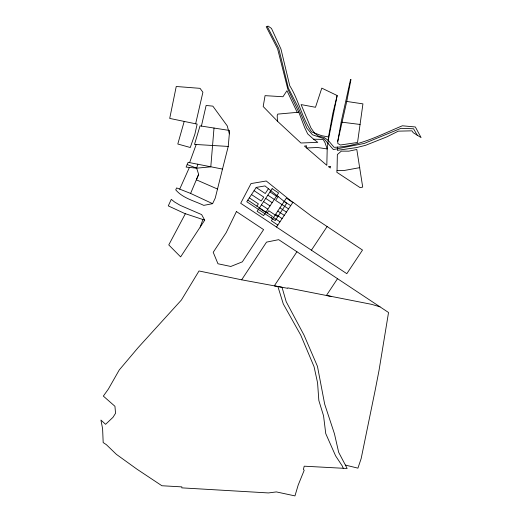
<?xml version="1.0" encoding="UTF-8"?>
<svg xmlns="http://www.w3.org/2000/svg" width="522" height="522" viewBox="0 0 522 522"><rect width="100%" height="100%" fill="white"/><g stroke="black" fill="none" stroke-linecap="round" stroke-linejoin="round"><path stroke-width="0.78" d="M337.042 170.433L337.349 154.571L341.323 151.132L348.853 151.158L356.8 149.475L362.705 187.072L360.167 187.672L336.807 172.267L337.042 170.433L344.67 170.407L359.802 167.634M229.341 133.86L229.549 130.474L200.037 125.861L194.517 144.398L228.231 146.434L229.341 133.86L227.266 125.919L212.852 106.142L206.131 105.457L201.407 126.083M337.538 147.002L337.31 150.349L356.487 147.589L365.563 145.325L386.906 136.842L398.351 131.153L411.956 130.833L413.215 132.692L421.071 137.573L415.349 126.97L402.338 125.789C380.31 134.917 358.451 146.799 334.08 147.308L328.24 140.398L324.227 137.527L318.55 136.157L314.505 133.084L310.864 127.773L301.096 104.589L315.49 107.278L321.8 88.127L337.16 95.526L328.24 140.398L327.203 148.959L326.818 165.324L304.45 146.095L306.577 145.782L306.623 147.961L317.748 147.511L327.203 148.959L325.023 142.734L323.138 139.4L313.598 139.211L307.686 133.886L304.633 127.531L298.825 112.21L287.766 88.962L277.593 48.8L266.246 26.752L268.119 26.1L271.473 28.423L280.94 48.996L289.756 85.739C298.878 100.296 301.84 117.757 311.536 131.851L321.676 135.707L328.488 136.94L328.24 140.398M214.013 128.007L210.79 166.831L196.65 168.169L186.093 167.086L188.135 162.342L222.502 169.076L228.231 146.434M346.745 101.444L362.934 103.871L357.544 142.48L340.331 145.012L337.786 143.426L337.767 141.279L341.218 121.698L350.53 79.592L350.993 79.396L346.745 101.444L337.767 141.279M328.488 136.94L332.808 113.437L337.16 95.526M195.646 123.792L202.901 92.257L200.037 88.342L176.24 86.495L169.715 118.416L197.146 124.105L194.889 134.174L190.282 147.498L177.8 144.02L184.207 121.424M212.591 203.671L190.602 193.421L176.645 187.92L175.731 189.858C182.889 198.308 194.197 200.781 203.756 205.374L212.591 203.671L215.227 198.132L222.502 169.076M217.589 189.075L196.357 179.816L198.654 174.368L196.65 168.169L197.825 164.176M200.194 227.044L202.914 219.521L204.696 220.18L180.632 256.889L168.763 244.922L185.369 213.707M189.597 162.623L196.207 144.49M190.602 193.421L198.654 174.368M179.705 189.127L189.408 167.425M345.401 465.089L347.143 468.488L304.209 466.192L303.412 469.422L304.209 470.27L298.186 485.068L294.956 495.9L276.36 491.913L268.458 492.938L181.78 487.861L181.858 486.882L161.898 485.747L136.953 469.174L116.386 454.349L106.331 444.646L103.18 442.565L102.606 428.751L100.929 420.073L105.588 424.314L112.974 417.346L115.551 413.274L114.944 406.292L103.336 396.094L108.335 389.125L119.231 370L138.043 347.724L181.395 300.026L199.012 270.97L241.653 279.818L266.52 242.13L278.689 239.663L388.538 312.508L378.992 370.62L375.207 390.071L361.159 458.57L357.929 468.149L345.401 465.089L338.667 452.313L334.458 433.815L324.677 404.132L317.461 366.366L304.032 335.137L286.2 301.716L282.01 287.27L274.311 285.854L296.927 251.754M256.876 206.138L258.377 203.867L249.32 197.864M268.425 188.716L265.241 193.518L256.178 187.515M267.225 213.002L268.726 210.731L277.763 216.721M278.135 196.546L275.59 200.383L288.542 208.878M271.31 217.987L272.353 216.408L247.82 200.122M276.516 227.024L292.999 202.203L311.967 216.486L362.509 250.058L346.817 273.685L240.688 203.28L251.01 183.581L266.253 180.99L292.849 202.425M337.532 278.683L326.433 295.445L371.586 304.339L380.003 306.838M311.406 250.188L327.118 226.548M298.825 112.21L277.769 114.109L277.189 115.727L277.502 121.248L300.926 143.002L317.781 142.362L313.598 139.211M342.021 122.194L360.095 124.458M241.653 279.818L287.72 288.32L287.811 287.87L331 296.392M202.914 219.521L184.657 213.472L168.28 205.89L171.275 199.358L174.616 202.034L180.305 205.387L201.642 214.601L204.696 220.18M187.183 164.554L196.65 168.169M292.829 202.412L286.363 198.125L271.355 220.76L277.821 225.054M269.985 191.92L276.458 196.213M284.222 201.355L290.689 205.642M267.845 195.156L274.311 199.443M254.077 190.687L263.78 197.12L261.209 201.003L251.506 194.569M265.698 198.393L272.171 202.68M279.929 207.828L286.402 212.115M263.558 201.629L270.024 205.916M277.789 211.058L284.255 215.351M261.411 204.859L267.877 209.146M275.642 214.294L282.108 218.581M259.264 208.095L265.737 212.382M273.502 217.53L279.968 221.817M277.502 121.248L263.186 106.521L265.065 95.65L282.957 96.74L286.963 90.697L297.207 112.354M417.417 135.537L413.561 128.777L400.968 128.327L364.271 143.433L333.33 149.56L323.973 138.695L312.424 134.78L306.838 128.118L297.808 106.573L288.307 87.977L278.735 48.468L267.212 26.413M343.215 468.28L342.406 466.172L335.607 455.869L325.748 433.593L323.549 415.806L318.844 400.498L317.572 382.835L314.061 366.692L300.731 335.091L283.296 303.967L277.893 286.506M236.433 211.567L226.176 232.642L213.217 252.296L217.968 263.767L230.815 266.468L242.332 261.842L263.597 229.621L236.433 211.567M256.25 187.411L246.762 201.72L275.211 220.571L286.611 203.378L264.967 185.93L256.25 187.411M272.132 188.69L257.124 211.332L263.59 215.619L278.598 192.977L272.132 188.69M330.217 166.498L328.358 166.629L330.387 167.986L330.217 166.498"/></g></svg>
